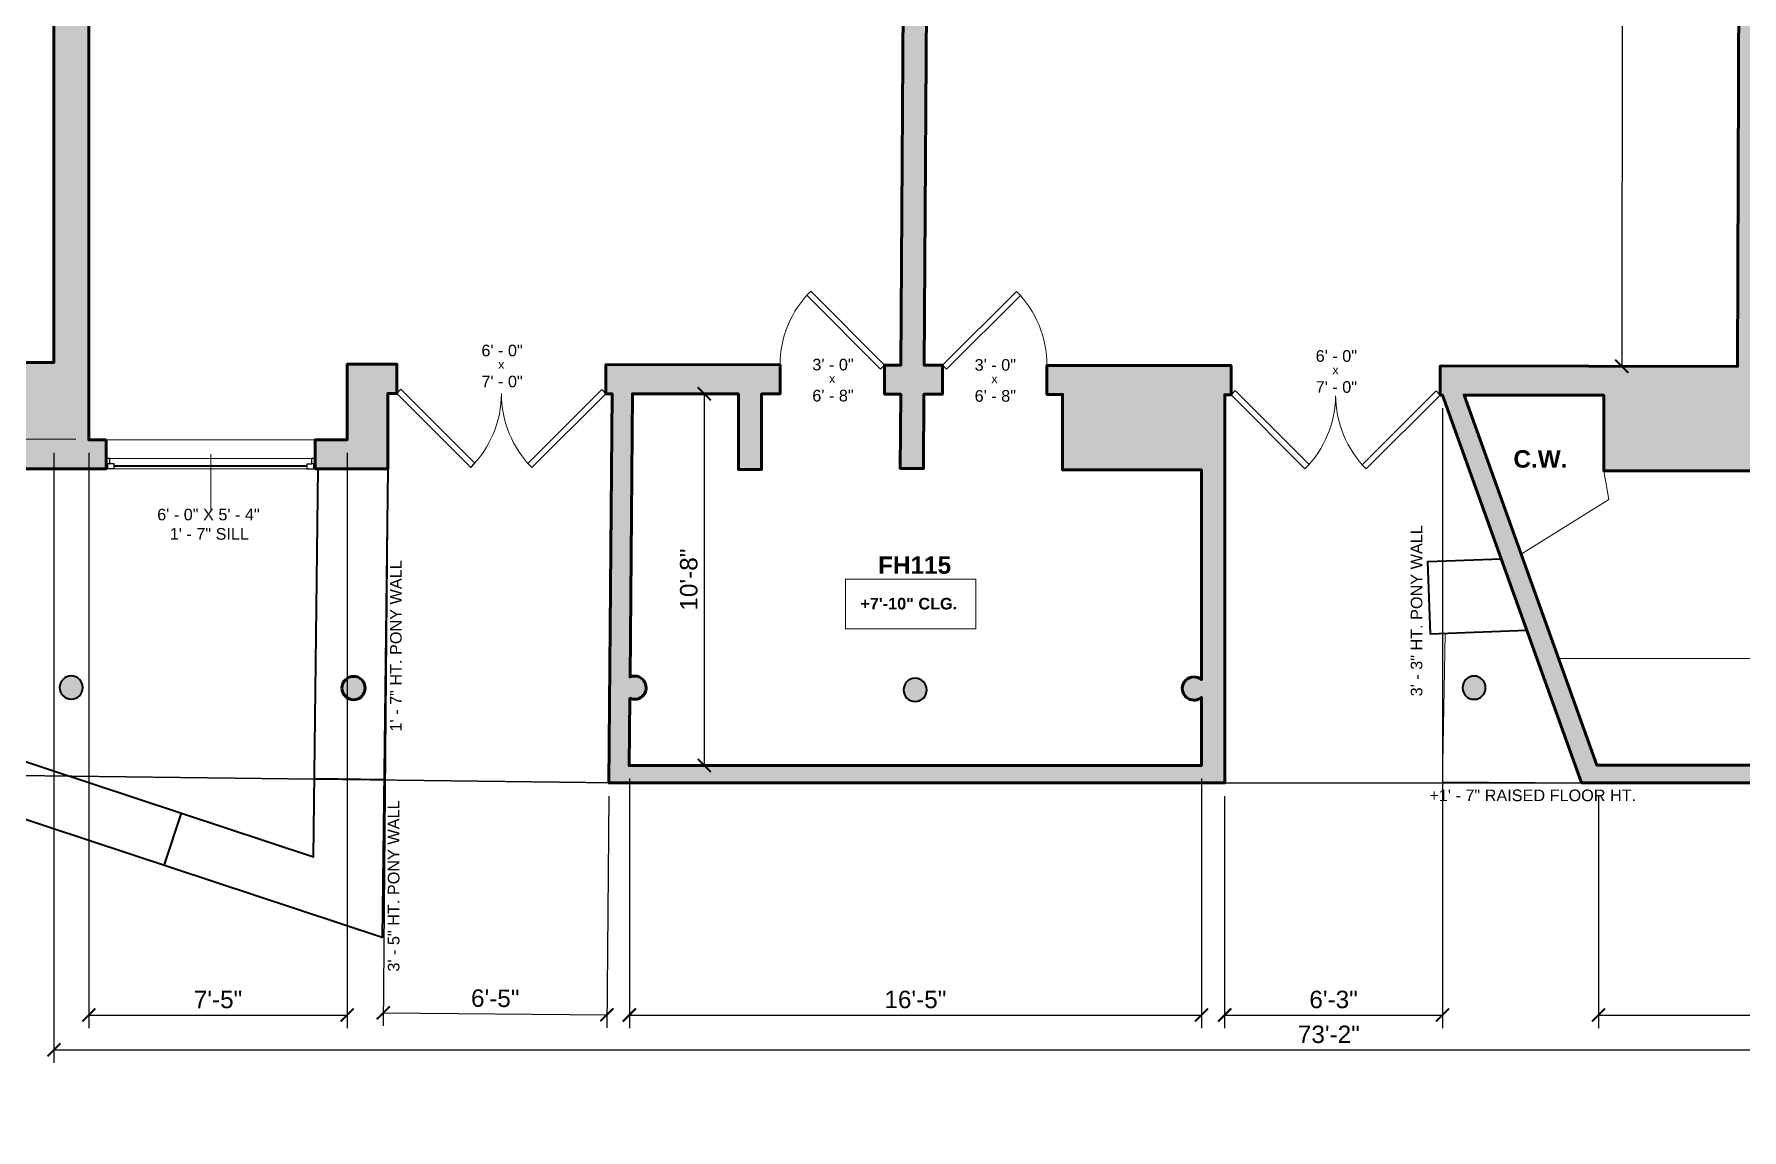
# Model space of a CAD drawing. Header units: inches. Extents: x -2078 to 106214, y -964 to 6385.
# Drawn here: x 83299 to 83887, y 4041 to 4418 of the extents above; entities that cross this region are included whole.
import ezdxf

# ---------------------------------------------------------------- set-up
doc = ezdxf.new("R2010")
doc.units = ezdxf.units.IN
doc.header["$MEASUREMENT"] = 0
doc.linetypes.add('HIDDEN2', pattern=[0.1875, 0.125, -0.0625])
for name, color, linetype, lineweight in [('A-ANNO', 2, 'Continuous', 5), ('A-ANNO-DIMS', 1, 'Continuous', 9), ('A-COLS', 3, 'Continuous', 9), ('A-DETAIL-3', 40, 'Continuous', 15), ('A-DOOR', 1, 'Continuous', 18), ('A-GLAZ', 2, 'Continuous', 30), ('A-HIDDEN', 2, 'HIDDEN2', 18), ('A-WALL', 3, 'Continuous', 40), ('A-WINDOWS', 2, 'Continuous', 18)]:
    doc.layers.add(name, color=color, linetype=linetype, lineweight=lineweight)
doc.layers.add('A-HATCH', color=9, linetype='Continuous')
doc.styles.add('Arial_1', font='arial.ttf', dxfattribs={"height": 0.0625})
doc.styles.add('Arial_2', font='arial.ttf', dxfattribs={"height": 3})
doc.styles.add('Arial_B', font='arialbd.ttf', dxfattribs={"height": 4.5})
doc.styles.add('Arial_B_1', font='arialbd.ttf', dxfattribs={"height": 3})
doc.styles.add('JC', font='arial.ttf', dxfattribs={"height": 0.125})
doc.dimstyles.new('JC-DIMS', dxfattribs={"dimtxt": 0.125, "dimasz": 0.09375, "dimexe": 0.09375, "dimexo": 0.09375, "dimgap": 0.046875, "dimtad": 1, "dimdec": 1, "dimzin": 0, "dimdsep": 46, "dimlunit": 4, "dimtxsty": 'JC', "dimblk": 'ARCHTICK', "dimcen": 0.09, "dimclrd": 1, "dimclre": 1, "dimclrt": 256, "dimadec": 0, "dimazin": 0, "dimtfac": 1, "dimtdec": 1, "dimtofl": 0, "dimtmove": 1, "dimatfit": 3, "dimfxl": 1, "dimtolj": 1, "dimtzin": 0, "dimarcsym": 0})

# ---------------------------------------------------------------- blocks, each defined once
blk = doc.blocks.new('JC_FIXED WINDOW - MUNTIN - FIXED WINDOW-1516772-2ND FLOOR EXISTING MAIN FLOOR PLAN _FELDMAN HALL_')
at = {"layer": 'A-GLAZ'}
for p, q in [((-36, 5), (-36, -5)), ((-33.25, 5), (-36, 5)), ((-36, 1.5), (-34.75, 1.5)), ((-35.5, 5), (-35.5, 3.25)), ((-35.5, 3.25), (-34.75, 3.25)), ((-33.25, 3.25), (-34.75, 3.25)), ((-34.75, 3.25), (-34.75, 1.5)), ((-33.25, 5), (-33.25, 3.25)), ((33.25, 5), (36, 5)), ((33.25, 5), (33.25, 3.25)), ((33.25, 3.25), (35.5, 3.25)), ((34.75, 3.25), (34.75, 1.5)), ((34.75, 1.5), (36, 1.5)), ((35.5, 5), (35.5, 3.25)), ((36, 5), (36, -5))]:
    blk.add_line(p, q, dxfattribs=at)
at = {"layer": 'A-GLAZ', "lineweight": 9}
for p, q in [((34.75, 1.5), (-34.75, 1.5)), ((33.25, 5), (-33.25, 5))]:
    blk.add_line(p, q, dxfattribs=at)
at = {"layer": 'A-GLAZ', "lineweight": 40}
blk.add_line((-33.25, 4.12), (33.25, 4.12), dxfattribs=at)
at = {"layer": 'A-WINDOWS'}
for p, q in [((36, 5), (-36, 5)), ((-36, -5), (36, -5))]:
    blk.add_line(p, q, dxfattribs=at)
blk = doc.blocks.new('JC_DOUBLE DOOR - DOUBLE DOOR-1517206-2ND FLOOR EXISTING MAIN FLOOR PLAN _FELDMAN HALL_')
at = {"layer": 'A-DOOR', "lineweight": 30}
for p, q in [((-36, 5), (-10.54, 30.46)), ((-10.54, 30.46), (-9.13, 29.04)), ((10.54, 30.46), (9.13, 29.04)), ((36, 5), (10.54, 30.46)), ((-9.13, 29.04), (-34.59, 3.59)), ((9.13, 29.04), (34.59, 3.59)), ((-34.59, 3.59), (-36, 5)), ((34.59, 3.59), (36, 5))]:
    blk.add_line(p, q, dxfattribs=at)
at = {"layer": 'A-DOOR', "lineweight": 9}
for centre, start, end in [((-36, 5), 0, 45), ((36, 5), 135, 180)]:
    blk.add_arc(centre, 36, start, end, dxfattribs=at)
blk = doc.blocks.new('JC_SINGLE DOOR-NO TRIM - SINGLE DOOR-1517317-2ND FLOOR EXISTING MAIN FLOOR PLAN _FELDMAN HALL_')
at = {"layer": 'A-DOOR', "lineweight": 30}
for p, q in [((-7.46, 30.46), (-8.87, 29.04)), ((18, 5), (-7.46, 30.46)), ((-8.87, 29.04), (16.59, 3.59)), ((16.59, 3.59), (18, 5))]:
    blk.add_line(p, q, dxfattribs=at)
at = {"layer": 'A-DOOR', "lineweight": 9}
blk.add_arc((18, 5), 36, 135, 180, dxfattribs=at)
blk = doc.blocks.new('JC_SINGLE DOOR-NO TRIM - SINGLE DOOR-1519587-2ND FLOOR EXISTING MAIN FLOOR PLAN _FELDMAN HALL_')
at = {"layer": 'A-DOOR', "lineweight": 30}
for p, q in [((-8.87, -29.04), (16.59, -3.59)), ((18, -5), (-7.46, -30.46)), ((16.59, -3.59), (18, -5)), ((-7.46, -30.46), (-8.87, -29.04))]:
    blk.add_line(p, q, dxfattribs=at)
at = {"layer": 'A-DOOR', "lineweight": 9}
blk.add_arc((18, -5), 36, 180, 225, dxfattribs=at)
blk = doc.blocks.new('JC_COLUMN ROUND - COLUMN - ROUND-1551149-2ND FLOOR EXISTING MAIN FLOOR PLAN _FELDMAN HALL_')
at = {"layer": 'A-HATCH'}
blk.add_hatch(color=256, dxfattribs=at).paths.add_polyline_path([(-0.69, -3.94), (0.69, -3.94), (2, -3.46), (3.06, -2.57), (3.76, -1.37), (4, 0), (3.8, 1.24), (3.24, 2.35), (2.35, 3.24), (1.24, 3.8), (0, 4), (-1.24, 3.8), (-2.35, 3.24), (-3.24, 2.35), (-3.8, 1.24), (-4, 0), (-3.76, -1.37), (-3.06, -2.57), (-2, -3.46)])
at = {"layer": 'A-COLS', "lineweight": 40}
for start, end in [(90, 180), (180, 360), (360, 90)]:
    blk.add_arc((0, 0), 4, start, end, dxfattribs=at)
blk = doc.blocks.new('_ArchTick')
at = {"color": 0, "linetype": 'ByBlock', "const_width": 0.15}
blk.add_lwpolyline([(-0.5, -0.5), (0.5, 0.5)], dxfattribs=at)
blk = doc.blocks.new('*D3026')
at = {"layer": 'A-ANNO-DIMS', "color": 1, "lineweight": -2, "transparency": 16777216}
for p, q in [((83313.41, 4669.29), (83240.15, 4669.65)), ((83242.69, 4278.64), (83244.65, 4669.63)), ((83313.41, 4278.28), (83238.19, 4278.66))]:
    blk.add_line(p, q, dxfattribs=at)
at = {"layer": 'Defpoints', "color": 0, "transparency": 16777216}
for p in [(83244.65, 4669.63), (83317.91, 4669.26), (83317.91, 4278.26)]:
    blk.add_point(p, dxfattribs=at)
at = {"layer": 'A-ANNO-DIMS', "color": 1, "lineweight": -2, "transparency": 16777216, "xscale": 4.5, "yscale": 4.5, "zscale": 4.5}
for p, rotation in [((83244.65, 4669.63), 89.71228647023338), ((83242.69, 4278.64), 269.7122864702334)]:
    blk.add_blockref('_ArchTick', p, dxfattribs=dict(at, rotation=rotation))
at = {"layer": 'A-ANNO-DIMS', "color": 2, "transparency": 16777216, "insert": (83238.35, 4474.16), "char_height": 6, "width": 0.4874, "attachment_point": 5, "rotation": 89.71229, "style": 'JC'}
blk.add_mtext('\\A1;32\'-7"', dxfattribs=at)
blk = doc.blocks.new('*D3038')
at = {"layer": 'A-ANNO-DIMS', "color": 1, "lineweight": -2, "transparency": 16777216}
for p, q in [((83504.04, 4161.59), (83504.04, 4075.69)), ((83701.04, 4161.59), (83701.04, 4075.69)), ((83504.04, 4080.19), (83701.04, 4080.19))]:
    blk.add_line(p, q, dxfattribs=at)
at = {"layer": 'Defpoints', "color": 0, "transparency": 16777216}
for p in [(83504.04, 4166.09), (83701.04, 4166.09), (83701.04, 4080.19)]:
    blk.add_point(p, dxfattribs=at)
at = {"layer": 'A-ANNO-DIMS', "color": 1, "lineweight": -2, "transparency": 16777216, "xscale": 4.5, "yscale": 4.5, "zscale": 4.5, "rotation": 180}
blk.add_blockref('_ArchTick', (83504.04, 4080.19), dxfattribs=at)
at = {"layer": 'A-ANNO-DIMS', "color": 1, "lineweight": -2, "transparency": 16777216, "xscale": 4.5, "yscale": 4.5, "zscale": 4.5}
blk.add_blockref('_ArchTick', (83701.04, 4080.19), dxfattribs=at)
at = {"layer": 'A-ANNO-DIMS', "color": 2, "transparency": 16777216, "insert": (83602.54, 4085.51), "char_height": 6, "width": 0.4874, "attachment_point": 5, "style": 'JC'}
blk.add_mtext('\\A1;16\'-5"', dxfattribs=at)
blk = doc.blocks.new('*D3052')
at = {"layer": 'A-ANNO-DIMS', "color": 1, "lineweight": -2, "transparency": 16777216}
for p, q in [((84069.78, 4161.65), (84069.78, 4075.69)), ((83837.78, 4155.65), (83837.78, 4075.69)), ((83837.78, 4080.19), (84069.78, 4080.19))]:
    blk.add_line(p, q, dxfattribs=at)
at = {"layer": 'Defpoints', "color": 0, "transparency": 16777216}
for p in [(84069.78, 4166.15), (83837.78, 4160.15), (84069.78, 4080.19)]:
    blk.add_point(p, dxfattribs=at)
at = {"layer": 'A-ANNO-DIMS', "color": 1, "lineweight": -2, "transparency": 16777216, "xscale": 4.5, "yscale": 4.5, "zscale": 4.5, "rotation": 180}
blk.add_blockref('_ArchTick', (83837.78, 4080.19), dxfattribs=at)
at = {"layer": 'A-ANNO-DIMS', "color": 1, "lineweight": -2, "transparency": 16777216, "xscale": 4.5, "yscale": 4.5, "zscale": 4.5}
blk.add_blockref('_ArchTick', (84069.78, 4080.19), dxfattribs=at)
at = {"layer": 'A-ANNO-DIMS', "color": 2, "transparency": 16777216, "insert": (83953.78, 4085.51), "char_height": 6, "width": 0.4874, "attachment_point": 5, "style": 'JC'}
blk.add_mtext('\\A1;19\'-4"', dxfattribs=at)
blk = doc.blocks.new('*D3054')
at = {"layer": 'A-ANNO-DIMS', "color": 1, "lineweight": -2, "transparency": 16777216}
for p, q in [((83317.91, 4273.76), (83317.91, 4075.69)), ((83406.91, 4273.76), (83406.91, 4075.69)), ((83317.91, 4080.19), (83406.91, 4080.19))]:
    blk.add_line(p, q, dxfattribs=at)
at = {"layer": 'Defpoints', "color": 0, "transparency": 16777216}
for p in [(83317.91, 4278.26), (83406.91, 4278.26), (83406.91, 4080.19)]:
    blk.add_point(p, dxfattribs=at)
at = {"layer": 'A-ANNO-DIMS', "color": 1, "lineweight": -2, "transparency": 16777216, "xscale": 4.5, "yscale": 4.5, "zscale": 4.5, "rotation": 180}
blk.add_blockref('_ArchTick', (83317.91, 4080.19), dxfattribs=at)
at = {"layer": 'A-ANNO-DIMS', "color": 1, "lineweight": -2, "transparency": 16777216, "xscale": 4.5, "yscale": 4.5, "zscale": 4.5}
blk.add_blockref('_ArchTick', (83406.91, 4080.19), dxfattribs=at)
at = {"layer": 'A-ANNO-DIMS', "color": 2, "transparency": 16777216, "insert": (83362.41, 4085.5), "char_height": 6, "width": 0.4008, "attachment_point": 5, "style": 'JC'}
blk.add_mtext('\\A1;7\'-5"', dxfattribs=at)
blk = doc.blocks.new('*D3056')
at = {"layer": 'A-ANNO-DIMS', "color": 1, "lineweight": -2, "transparency": 16777216}
for p, q in [((83420.86, 4263.76), (83419.27, 4076.43)), ((83496.95, 4155.59), (83496.27, 4075.78)), ((83419.31, 4080.93), (83496.31, 4080.28))]:
    blk.add_line(p, q, dxfattribs=at)
at = {"layer": 'Defpoints', "color": 0, "transparency": 16777216}
for p in [(83420.9, 4268.26), (83496.99, 4160.09), (83496.31, 4080.28)]:
    blk.add_point(p, dxfattribs=at)
at = {"layer": 'A-ANNO-DIMS', "color": 1, "lineweight": -2, "transparency": 16777216, "xscale": 4.5, "yscale": 4.5, "zscale": 4.5}
for p, rotation in [((83419.31, 4080.93), 179.5138880340495), ((83496.31, 4080.28), 359.5138880340495)]:
    blk.add_blockref('_ArchTick', p, dxfattribs=dict(at, rotation=rotation))
at = {"layer": 'A-ANNO-DIMS', "color": 2, "transparency": 16777216, "insert": (83457.86, 4085.92), "char_height": 6, "width": 0.4008, "attachment_point": 5, "rotation": 359.51389, "style": 'JC'}
blk.add_mtext('\\A1;6\'-5"', dxfattribs=at)
blk = doc.blocks.new('*D3058')
at = {"layer": 'A-ANNO-DIMS', "color": 1, "lineweight": -2, "transparency": 16777216}
for p, q in [((83784.04, 4289.14), (83784.04, 4075.69)), ((83709.04, 4155.59), (83709.04, 4075.69)), ((83709.04, 4080.19), (83784.04, 4080.19))]:
    blk.add_line(p, q, dxfattribs=at)
at = {"layer": 'Defpoints', "color": 0, "transparency": 16777216}
for p in [(83784.04, 4293.64), (83709.04, 4160.09), (83784.04, 4080.19)]:
    blk.add_point(p, dxfattribs=at)
at = {"layer": 'A-ANNO-DIMS', "color": 1, "lineweight": -2, "transparency": 16777216, "xscale": 4.5, "yscale": 4.5, "zscale": 4.5, "rotation": 180}
blk.add_blockref('_ArchTick', (83709.04, 4080.19), dxfattribs=at)
at = {"layer": 'A-ANNO-DIMS', "color": 1, "lineweight": -2, "transparency": 16777216, "xscale": 4.5, "yscale": 4.5, "zscale": 4.5}
blk.add_blockref('_ArchTick', (83784.04, 4080.19), dxfattribs=at)
at = {"layer": 'A-ANNO-DIMS', "color": 2, "transparency": 16777216, "insert": (83746.54, 4085.51), "char_height": 6, "width": 0.4008, "attachment_point": 5, "style": 'JC'}
blk.add_mtext('\\A1;6\'-3"', dxfattribs=at)
blk = doc.blocks.new('JC- existing door Tag_quad - JC- existing door Tag_quad-839775-2ND FLOOR EXISTING MAIN FLOOR PLAN _FELDMAN HALL_')
at = {"layer": 'A-ANNO', "insert": (-0.023, 0.038), "char_height": 0.0625, "width": 0.0505, "attachment_point": 1, "style": 'Arial_2', "bg_fill": 3, "box_fill_scale": 1.25, "bg_fill_color": 256, "bg_fill_true_color": 13158600, "bg_fill_transparency": 0}
blk.add_mtext('x', dxfattribs=at)
blk = doc.blocks.new('*D3066')
at = {"layer": 'A-ANNO-DIMS', "color": 1, "lineweight": -2, "transparency": 16777216}
for p, q in [((83882.33, 4666.48), (83841.86, 4666.54)), ((83846.36, 4666.54), (83845.77, 4303.54)), ((83845.52, 4303.54), (83841.27, 4303.54))]:
    blk.add_line(p, q, dxfattribs=at)
at = {"layer": 'Defpoints', "color": 0, "transparency": 16777216}
for p in [(83886.83, 4666.47), (83845.77, 4303.54), (83850.02, 4303.53)]:
    blk.add_point(p, dxfattribs=at)
at = {"layer": 'A-ANNO-DIMS', "color": 1, "lineweight": -2, "transparency": 16777216, "xscale": 4.5, "yscale": 4.5, "zscale": 4.5}
for p, rotation in [((83846.36, 4666.54), 89.90707927102393), ((83845.77, 4303.54), 269.9070792710239)]:
    blk.add_blockref('_ArchTick', p, dxfattribs=dict(at, rotation=rotation))
at = {"layer": 'A-ANNO-DIMS', "color": 2, "transparency": 16777216, "insert": (83840.75, 4485.04), "char_height": 6, "width": 0.4874, "attachment_point": 5, "rotation": 89.90708, "style": 'JC'}
blk.add_mtext('\\A1;30\'-3"', dxfattribs=at)
blk = doc.blocks.new('*D3018')
at = {"layer": 'A-ANNO-DIMS', "color": 1, "lineweight": -2, "transparency": 16777216}
for p, q in [((83509.62, 4294.09), (83534.35, 4294.09)), ((83529.85, 4294.09), (83529.85, 4166.09)), ((83529.59, 4166.09), (83525.35, 4166.09))]:
    blk.add_line(p, q, dxfattribs=at)
at = {"layer": 'Defpoints', "color": 0, "transparency": 16777216}
for p in [(83505.12, 4294.09), (83529.85, 4166.09), (83534.09, 4166.09)]:
    blk.add_point(p, dxfattribs=at)
at = {"layer": 'A-ANNO-DIMS', "color": 1, "lineweight": -2, "transparency": 16777216, "xscale": 4.5, "yscale": 4.5, "zscale": 4.5}
for p, rotation in [((83529.85, 4294.09), 90), ((83529.85, 4166.09), 270)]:
    blk.add_blockref('_ArchTick', p, dxfattribs=dict(at, rotation=rotation))
at = {"layer": 'A-ANNO-DIMS', "color": 2, "transparency": 16777216, "insert": (83524.53, 4230.09), "char_height": 6, "width": 0.4874, "attachment_point": 5, "rotation": 90, "style": 'JC'}
blk.add_mtext('\\A1;10\'-8"', dxfattribs=at)
blk = doc.blocks.new('*D3020')
at = {"layer": 'A-ANNO-DIMS', "color": 1, "lineweight": -2, "transparency": 16777216}
for p, q in [((83305.91, 4273.76), (83305.91, 4063.69)), ((84183.91, 4159.92), (84183.91, 4063.69)), ((83305.91, 4068.19), (84183.91, 4068.19))]:
    blk.add_line(p, q, dxfattribs=at)
at = {"layer": 'Defpoints', "color": 0, "transparency": 16777216}
for p in [(83305.91, 4278.26), (84183.91, 4164.42), (84183.91, 4068.19)]:
    blk.add_point(p, dxfattribs=at)
at = {"layer": 'A-ANNO-DIMS', "color": 1, "lineweight": -2, "transparency": 16777216, "xscale": 4.5, "yscale": 4.5, "zscale": 4.5, "rotation": 180}
blk.add_blockref('_ArchTick', (83305.91, 4068.19), dxfattribs=at)
at = {"layer": 'A-ANNO-DIMS', "color": 1, "lineweight": -2, "transparency": 16777216, "xscale": 4.5, "yscale": 4.5, "zscale": 4.5}
blk.add_blockref('_ArchTick', (84183.91, 4068.19), dxfattribs=at)
at = {"layer": 'A-ANNO-DIMS', "color": 2, "transparency": 16777216, "insert": (83744.91, 4073.51), "char_height": 6, "width": 0.4874, "attachment_point": 5, "style": 'JC'}
blk.add_mtext('\\A1;73\'-2"', dxfattribs=at)

msp = doc.modelspace()

# ---------------------------------------------------------------- hatches: boundary and pattern name
at = {"layer": 'A-HATCH'}
h = msp.add_hatch(color=256, dxfattribs=at)
h.dxf.hatch_style = 1
h.paths.add_polyline_path([(83317.909, 4669.263), (83319.578, 4669.254), (83319.608, 4675.254), (83305.909, 4675.323), (83305.909, 4635.373), (83317.909, 4635.373)])
h.paths.add_polyline_path([(83417.609, 4674.762), (83404.607, 4674.827), (83404.607, 4668.827), (83417.579, 4668.762)])
h.paths.add_polyline_path([(83514.638, 4674.275), (83501.608, 4674.34), (83501.578, 4668.34), (83514.608, 4668.275)])
h.paths.add_polyline_path([(83317.909, 4557.623), (83330.909, 4557.623), (83330.909, 4566.623), (83317.909, 4566.623), (83317.909, 4569.373), (83305.909, 4569.373), (83305.909, 4304.873), (83250.385, 4304.873), (83256.184, 4268.258), (83323.909, 4268.258), (83323.909, 4278.258), (83317.909, 4278.258)])
h.paths.add_polyline_path([(83420.909, 4294.225), (83423.985, 4294.22), (83424.001, 4304.22), (83406.909, 4304.248), (83406.909, 4278.258), (83395.909, 4278.258), (83395.909, 4268.258), (83420.909, 4268.258)])
h.paths.add_polyline_path([(83555.94, 4304.006), (83496.001, 4304.103), (83495.985, 4294.103), (83498.124, 4294.1), (83496.987, 4160.088), (83709.044, 4160.088), (83709.044, 4293.758), (83711.263, 4293.754), (83711.279, 4303.754), (83647.84, 4303.857), (83647.824, 4293.857), (83653.23, 4293.848), (83653.23, 4267.848), (83701.044, 4267.848), (83701.044, 4195.654, 0.1778191), (83698.456, 4196.605, 0.4142136), (83694.456, 4192.605, 0.6391061), (83701.044, 4189.556), (83701.044, 4166.088), (83504.038, 4166.088), (83504.234, 4189.22, 0.5421151), (83509.852, 4192.879, 0.4142136), (83505.852, 4196.879, 0.1001611), (83504.297, 4196.564), (83505.124, 4294.088), (83541.575, 4294.029), (83541.575, 4268.028), (83549.575, 4268.028), (83549.575, 4294.016), (83555.924, 4294.006)])
h.paths.add_polyline_path([(83607.265, 4568.379), (83607.96, 4568.379), (83607.96, 4572.379), (83607.291, 4572.379), (83607.908, 4667.806), (83607.927, 4667.806), (83607.957, 4673.806), (83599.637, 4673.848), (83599.607, 4667.848), (83599.908, 4667.846), (83599.291, 4572.379), (83598.726, 4572.379), (83598.726, 4568.379), (83599.265, 4568.379), (83597.555, 4303.939), (83591.94, 4303.948), (83591.924, 4293.948), (83597.49, 4293.939), (83597.325, 4268.385), (83605.324, 4268.334), (83605.49, 4293.926), (83611.824, 4293.915), (83611.84, 4303.915), (83605.555, 4303.926)])
h.paths.add_polyline_path([(83901.183, 4303.446), (83894.686, 4303.457), (83895.568, 4566.01), (83896.331, 4566.01), (83896.331, 4570.01), (83895.581, 4570.01), (83895.905, 4666.36), (83896.711, 4666.356), (83896.741, 4672.356), (83886.862, 4672.406), (83886.832, 4666.406), (83886.905, 4666.405), (83886.581, 4570.01), (83885.831, 4570.01), (83885.831, 4566.01), (83886.568, 4566.01), (83885.686, 4303.471), (83783.279, 4303.637), (83783.262, 4293.637), (83784.044, 4293.636), (83831.936, 4160.152), (84075.781, 4160.152), (84075.781, 4185.152), (84087.781, 4185.152), (84087.781, 4290.652), (84089.781, 4290.652), (84089.781, 4296.652), (84081.781, 4296.652), (84081.781, 4303.153), (83937.182, 4303.388), (83937.166, 4293.388), (83943.218, 4293.378), (83943.218, 4267.378), (84015.218, 4267.378), (84015.218, 4293.261), (84081.781, 4293.153), (84081.781, 4199.152), (84069.781, 4199.152), (84069.781, 4166.152), (83837.22, 4166.152), (83791.485, 4293.624), (83839.565, 4293.546), (83839.565, 4267.547), (83894.565, 4267.547), (83894.652, 4293.457), (83901.166, 4293.446)])
h.paths.add_polyline_path([(83705.709, 4673.315), (83692.926, 4673.379), (83692.926, 4667.379), (83705.679, 4667.315)])
h.paths.add_polyline_path([(83801.863, 4672.832), (83789.678, 4672.894), (83789.678, 4666.894), (83801.833, 4666.832)])
h.paths.add_polyline_path([(83994.77, 4671.864), (83981.74, 4671.929), (83981.71, 4665.929), (83994.74, 4665.864)], flags=17)
h.paths.add_polyline_path([(84091.772, 4671.377), (84078.769, 4671.442), (84078.739, 4665.442), (84091.741, 4665.377)])
h.paths.add_polyline_path([(84185.95, 4670.904), (84176.77, 4670.95), (84176.74, 4664.95), (84177.872, 4664.944), (84176.541, 4563.531), (84159.511, 4563.531), (84159.511, 4553.531), (84176.511, 4553.531), (84176.318, 4485.83), (84184.319, 4485.83), (84184.5, 4549.727), (84203.469, 4547.939), (84203.938, 4552.917), (84184.514, 4554.748), (84185.47, 4634.279, -0.0323708), (84283.309, 4626.723), (84270.217, 4546.669), (84239.779, 4549.538), (84239.31, 4544.56), (84279.387, 4540.783), (84284.836, 4574.567), (84286.934, 4583.319), (84278.747, 4585.209), (84287.696, 4642.256, 0.0006455), (84285.717, 4642.542, 0.0324148), (84185.68, 4650.278)])
h.paths.add_polyline_path([(84378.435, 4561.126), (84376.401, 4561.878), (84374.288, 4553.064), (84375.313, 4552.685)])
h.paths.add_polyline_path([(84468.874, 4527.226, 0.0021201), (84464.686, 4529.111), (84461.556, 4520.653, -0.0014875), (84464.447, 4519.352)])
h.paths.add_polyline_path([(84553.026, 4479.187), (84549.925, 4481.548, 0.0004797), (84549.066, 4482.134), (84544.638, 4474.26), (84544.658, 4474.247), (84547.574, 4472.026)])
h.paths.add_polyline_path([(84631.374, 4418.784), (84628.511, 4421.707), (84626.221, 4423.451), (84620.769, 4416.29), (84625.302, 4412.838)])
h.paths.add_polyline_path([(84695.742, 4353.051), (84690.026, 4347.454), (84698.1, 4339.209), (84477.468, 4156.587), (84481.855, 4151.286), (84488.296, 4156.564), (84488.979, 4155.73), (84682.518, 4315.927), (84803.349, 4169.947), (84811.052, 4176.323), (84690.222, 4322.303), (84709.901, 4338.592)])
h.paths.add_polyline_path([(84866.793, 4093.298), (84874.534, 4099.629), (84868.439, 4106.992), (84860.736, 4100.616), (84861.692, 4099.46), (84801.22, 4049.406), (84806.321, 4043.244)])
h.paths.add_polyline_path([(84775.508, 4017.738), (84770.407, 4023.901), (84740.171, 3998.874), (84745.272, 3992.711)], flags=17)
h.paths.add_polyline_path([(84928.732, 4034.15), (84921.029, 4027.774), (84928.521, 4018.722), (84936.224, 4025.099)])
h.paths.add_polyline_path([(84990.423, 3959.62), (84982.719, 3953.243), (84990.28, 3944.11), (84997.983, 3950.486)])
h.paths.add_polyline_path([(85058.78, 3877.035), (85052.182, 3885.007), (85044.478, 3878.63), (85044.692, 3878.372), (84906.807, 3764.544), (84913.173, 3756.832)])
h.paths.add_polyline_path([(84851.164, 3718.608), (84848.814, 3716.669), (84847.586, 3718.168), (84840.625, 3712.463), (84841.874, 3710.939), (84787.928, 3666.405), (84810.846, 3638.643), (84874.082, 3690.846)])
h.paths.add_polyline_path([(84672.171, 3932.204), (84705.214, 3959.555), (84700.113, 3965.717), (84667.1, 3938.392), (84553.109, 4077.48), (84546.148, 4071.775), (84547.416, 4070.229), (84521.119, 4048.677), (84718.689, 3807.607), (84744.36, 3829.922), (84794.986, 3768.15), (84801.947, 3773.855), (84737.45, 3852.552), (84732.809, 3848.749), (84738.792, 3841.45), (84736.471, 3839.548), (84737.385, 3838.433), (84723.794, 3826.619), (84685.507, 3873.336), (84699.429, 3884.746), (84700.974, 3882.86), (84703.295, 3884.762), (84709.99, 3876.593), (84714.631, 3880.396)])
h.paths.add_polyline_path([(84464.372, 4145.747), (84462.639, 4144.313), (84466.465, 4139.69), (84468.198, 4141.125)])
h.paths.add_polyline_path([(84462.408, 4144.592), (84461.045, 4146.238), (84456.423, 4142.413), (84457.786, 4140.766), (84460.867, 4143.316), (84460.861, 4143.324)])
h.paths.add_polyline_path([(84733.751, 3697.236), (84713.459, 3722.295), (84709.367, 3718.981), (84686.012, 3747.822), (84677.414, 3740.486), (84670.613, 3748.716), (84667.77, 3746.367), (84688.155, 3721.7), (84686.903, 3720.665), (84666.518, 3745.332), (84663.675, 3742.983), (84688.08, 3713.452), (84647.445, 3679.318), (84592.14, 3746.135), (84633.098, 3779.983), (84642.653, 3768.42), (84649.591, 3774.154), (84650.541, 3773.004), (84655.937, 3777.463), (84654.987, 3778.613), (84661.94, 3784.359), (84648.562, 3800.546), (84582.76, 3746.167), (84567.947, 3764.091), (84560.238, 3757.721), (84575.051, 3739.796), (84567.211, 3733.317), (84653.506, 3629.494)])
h.paths.add_polyline_path([(84353.394, 4008.483), (84443.906, 3898.734), (84451.621, 3905.097), (84343.513, 4036.181), (84255.375, 3925.738), (84274.915, 3910.144)])
h.paths.add_polyline_path([(84394.684, 4226.411), (84390.892, 4228.219), (84388.31, 4222.803), (84390.906, 4221.565), (84393.297, 4218.677), (84397.919, 4222.502)])
h.paths.add_polyline_path([(84378.255, 4234.244), (84376.696, 4234.987), (84374.113, 4229.571), (84375.673, 4228.828)])
h.paths.add_polyline_path([(84311.704, 4265.972), (84310.104, 4266.735), (84307.522, 4261.319), (84309.122, 4260.556)])
h.paths.add_polyline_path([(84297.466, 4272.76), (84293.29, 4274.751), (84287.671, 4274.666), (84287.762, 4268.667), (84291.976, 4268.73), (84294.884, 4267.344)])
h.paths.add_polyline_path([(84183.978, 4365.83), (84175.978, 4365.83), (84175.781, 4296.652), (84161.781, 4296.652), (84161.781, 4290.652), (84162.781, 4290.652), (84162.781, 4257.107), (84183.781, 4257.107), (84183.781, 4267.095), (84185.773, 4267.125), (84185.683, 4273.124), (84183.781, 4273.095), (84183.781, 4296.652)])
h.paths.add_polyline_path([(84183.781, 4200.285, 0.1142872), (84173.443, 4202.011, 0.8276878), (84172.821, 4178.285, 0.1757428), (84183.781, 4179.771)])
for points in [[(83311.181, 4188.97), (83312.57, 4188.97), (83313.876, 4189.445), (83314.94, 4190.338), (83315.635, 4191.541), (83315.876, 4192.909), (83315.68, 4194.145), (83315.112, 4195.261), (83314.227, 4196.145), (83313.112, 4196.714), (83311.876, 4196.909), (83310.64, 4196.714), (83309.525, 4196.145), (83308.64, 4195.261), (83308.072, 4194.145), (83307.876, 4192.909), (83308.117, 4191.541), (83308.812, 4190.338), (83309.876, 4189.445)], [(83408.393, 4188.818), (83409.782, 4188.818), (83411.087, 4189.294), (83412.151, 4190.186), (83412.846, 4191.39), (83413.087, 4192.758), (83412.891, 4193.994), (83412.323, 4195.109), (83411.438, 4195.994), (83410.323, 4196.562), (83409.087, 4196.758), (83407.851, 4196.562), (83406.736, 4195.994), (83405.851, 4195.109), (83405.283, 4193.994), (83405.087, 4192.758), (83405.328, 4191.39), (83406.023, 4190.186), (83407.087, 4189.294)], [(83601.761, 4188.166), (83603.15, 4188.166), (83604.456, 4188.641), (83605.52, 4189.534), (83606.214, 4190.737), (83606.456, 4192.105), (83606.26, 4193.341), (83605.692, 4194.456), (83604.807, 4195.341), (83603.692, 4195.909), (83602.456, 4196.105), (83601.219, 4195.909), (83600.104, 4195.341), (83599.219, 4194.456), (83598.651, 4193.341), (83598.456, 4192.105), (83598.697, 4190.737), (83599.391, 4189.534), (83600.456, 4188.641)]]:
    msp.add_hatch(color=256, dxfattribs=at).paths.add_polyline_path(points)

# ---------------------------------------------------------------- linework, layer by layer
at = {"layer": 'A-ANNO'}
msp.add_line((83359.909, 4273.258), (83359.957, 4254.18), dxfattribs=at)
at = {"layer": 'A-ANNO', "flags": 128}
msp.add_lwpolyline([(83578.478, 4230.267), (83623.389, 4230.267), (83623.389, 4213.199), (83578.478, 4213.199)], close=True, dxfattribs=at)
at = {"layer": 'A-COLS', "lineweight": 40}
for centre, start, end in [((83311.876, 4192.909), 90, 180), ((83311.876, 4192.909), 180, 0), ((83311.876, 4192.909), 0, 90), ((83602.456, 4192.105), 90, 180), ((83602.456, 4192.105), 0, 90), ((83602.456, 4192.105), 180, 0)]:
    msp.add_arc(centre, 4, start, end, dxfattribs=at)
at = {"layer": 'A-DETAIL-3', "lineweight": 9}
for p, q in [((83824.032, 4202.911), (84081.781, 4202.911)), ((83419.587, 4161.422), (83395.589, 4161.717)), ((83845.565, 4160.152), (83837.781, 4160.152))]:
    msp.add_line(p, q, dxfattribs=at)
for points in [[(83839.565, 4267.547), (83841.302, 4257.698), (83811.138, 4238.85)], [(83784.922, 4211.477), (83784.032, 4160.438), (83831.936, 4160.152)]]:
    msp.add_lwpolyline(points, dxfattribs=at)
at = {"layer": 'A-HIDDEN', "lineweight": 30}
for p, q in [((83496.987, 4160.088), (83256.184, 4163.052)), ((83709.044, 4160.088), (83831.936, 4160.152))]:
    msp.add_line(p, q, dxfattribs=at)
at = {"layer": 'A-WALL'}
msp.add_line((83349.686, 4149.708), (83343.724, 4131.668), dxfattribs=at)
at = {"layer": 'A-WALL', "lineweight": 60}
for points in [[(83599.637, 4673.848), (83599.607, 4667.848), (83599.908, 4667.846), (83599.291, 4572.379), (83598.726, 4572.379), (83598.726, 4568.379), (83599.265, 4568.379), (83597.555, 4303.939), (83591.94, 4303.948), (83591.924, 4293.948), (83597.49, 4293.939), (83597.325, 4268.385), (83605.324, 4268.334), (83605.49, 4293.926), (83611.824, 4293.915), (83611.84, 4303.915), (83605.555, 4303.926), (83607.265, 4568.379), (83607.96, 4568.379), (83607.96, 4572.379), (83607.291, 4572.379), (83607.908, 4667.806), (83607.927, 4667.806), (83607.957, 4673.806)], [(83323.909, 4278.258), (83317.909, 4278.258), (83317.909, 4557.623), (83330.909, 4557.623), (83330.909, 4566.623), (83317.909, 4566.623), (83317.909, 4569.373), (83305.909, 4569.373), (83305.909, 4304.873), (83250.385, 4304.873), (83256.184, 4268.258), (83323.909, 4268.258)], [(83395.909, 4268.258), (83420.909, 4268.258), (83420.909, 4294.225), (83423.985, 4294.22), (83424.001, 4304.22), (83406.909, 4304.248), (83406.909, 4278.258), (83395.909, 4278.258)]]:
    msp.add_lwpolyline(points, close=True, dxfattribs=at)
for points in [[(83896.741, 4672.356), (83886.862, 4672.406), (83886.832, 4666.406), (83886.905, 4666.405), (83886.581, 4570.01), (83885.831, 4570.01), (83885.831, 4566.01), (83886.568, 4566.01), (83885.686, 4303.471), (83783.279, 4303.637), (83783.262, 4293.637), (83784.044, 4293.636), (83831.936, 4160.152), (84075.781, 4160.152)], [(84069.781, 4166.152), (83837.22, 4166.152), (83791.485, 4293.624), (83839.565, 4293.546), (83839.565, 4267.547), (83894.565, 4267.547)]]:
    msp.add_lwpolyline(points, dxfattribs=at)
at = {"layer": 'A-WALL'}
for points in [[(83242.533, 4185.116), (83395.256, 4134.65), (83396.9, 4268.258)], [(83420.902, 4268.258), (83418.915, 4106.821), (83245.253, 4164.207)], [(83813.146, 4212.523), (83779.913, 4211.291), (83778.987, 4236.274), (83804.288, 4237.212)]]:
    msp.add_lwpolyline(points, dxfattribs=at)
at = {"layer": 'A-WALL', "lineweight": 60}
msp.add_lwpolyline([(83405.087, 4192.758, 1), (83413.087, 4192.758, 0.4142136), (83409.087, 4196.758, 0.4142136)], format="xyb", close=True, dxfattribs=at)

# ---------------------------------------------------------------- block references
at = {"layer": 'A-COLS'}
msp.add_blockref('JC_COLUMN ROUND - COLUMN - ROUND-1551149-2ND FLOOR EXISTING MAIN FLOOR PLAN _FELDMAN HALL_', (83794.917, 4192.874), dxfattribs=at)
at = {"layer": 'A-DOOR'}
for name, p, rotation in [('JC_SINGLE DOOR-NO TRIM - SINGLE DOOR-1517317-2ND FLOOR EXISTING MAIN FLOOR PLAN _FELDMAN HALL_', (83573.932, 4298.977), 359.9070792723568), ('JC_SINGLE DOOR-NO TRIM - SINGLE DOOR-1519587-2ND FLOOR EXISTING MAIN FLOOR PLAN _FELDMAN HALL_', (83629.832, 4298.886), 179.9070792723568), ('JC_DOUBLE DOOR - DOUBLE DOOR-1517206-2ND FLOOR EXISTING MAIN FLOOR PLAN _FELDMAN HALL_', (83459.993, 4299.162), 179.9070792723568), ('JC_DOUBLE DOOR - DOUBLE DOOR-1517206-2ND FLOOR EXISTING MAIN FLOOR PLAN _FELDMAN HALL_', (83747.271, 4298.696), 179.9070792723568)]:
    msp.add_blockref(name, p, dxfattribs=dict(at, rotation=rotation))
at = {"layer": 'A-WINDOWS', "rotation": 180}
msp.add_blockref('JC_FIXED WINDOW - MUNTIN - FIXED WINDOW-1516772-2ND FLOOR EXISTING MAIN FLOOR PLAN _FELDMAN HALL_', (83359.909, 4273.258), dxfattribs=at)

# ---------------------------------------------------------------- texts
at = {"layer": 'A-ANNO', "attachment_point": 1}
for s, insert, char_height, width, style in [('C.W.', (83808.468, 4274.648), 6, 22.624, 'Arial_B'), ('6\' - 0" X 5\' - 4"', (83341.465, 4254.501), 4, 44.642, 'Arial_1'), ('1\' - 7" SILL', (83345.799, 4247.834), 4, 34.138, 'Arial_1'), ('FH115', (83589.707, 4238.097), 6, 59.388, 'Arial_B'), ('+7\'-10" CLG.', (83583.598, 4223.814), 4, 41.814, 'Arial_B_1'), ('+1\' - 7" RAISED FLOOR HT.', (83779.542, 4157.815), 4, 85.244, 'Arial_1')]:
    msp.add_mtext(s, dxfattribs=dict(at, insert=insert, char_height=char_height, width=width, style=style))
at = {"layer": 'A-ANNO', "char_height": 4, "width": 74.74, "attachment_point": 1, "rotation": 90, "style": 'Arial_1'}
for s, insert in [('3\' - 3" HT. PONY WALL', (83773.116, 4189.895)), ('1\' - 7" HT. PONY WALL', (83421.644, 4177.811)), ('3\' - 5" HT. PONY WALL', (83420.878, 4095.131))]:
    msp.add_mtext(s, dxfattribs=dict(at, insert=insert))

# ---------------------------------------------------------------- dimensions: what is measured, and where the dimension line sits
at = {"layer": 'A-ANNO-DIMS'}
for base, p1, p2, angle, picture, middle in [((83244.649, 4669.63), (83317.909, 4278.258), (83317.909, 4669.263), 89.712286, '*D3026', (83238.352, 4474.16)), ((83845.774, 4303.536), (83886.833, 4666.47), (83850.017, 4303.529), 89.907079, '*D3066', (83840.753, 4485.044)), ((83529.845, 4166.088), (83505.124, 4294.088), (83534.088, 4166.088), 90, '*D3018', (83524.532, 4230.088)), ((83496.31, 4080.281), (83420.902, 4268.258), (83496.987, 4160.088), 359.513888, '*D3056', (83457.856, 4085.921))]:
    dim = msp.add_linear_dim(base=base, p1=p1, p2=p2, angle=angle, dimstyle='JC-DIMS', override={"dimclrt": 2}, dxfattribs=at)
    dim.commit()
    dim.dimension.update_dxf_attribs({"geometry": picture, "text_midpoint": middle})
for base, p1, p2, picture, middle in [((83784.044, 4080.195), (83709.044, 4160.088), (83784.044, 4293.636), '*D3058', (83746.544, 4085.51)), ((84183.909, 4068.195), (83305.909, 4278.258), (84183.909, 4164.421), '*D3020', (83744.909, 4073.51)), ((83406.909, 4080.195), (83317.909, 4278.258), (83406.909, 4278.258), '*D3054', (83362.409, 4085.496)), ((83701.044, 4080.195), (83504.038, 4166.088), (83701.044, 4166.088), '*D3038', (83602.541, 4085.508)), ((84069.781, 4080.195), (83837.781, 4160.152), (84069.781, 4166.152), '*D3052', (83953.781, 4085.508))]:
    dim = msp.add_linear_dim(base=base, p1=p1, p2=p2, dimstyle='JC-DIMS', override={"dimclrt": 2}, dxfattribs=at)
    dim.commit()
    dim.dimension.update_dxf_attribs({"geometry": picture, "text_midpoint": middle})

# ---------------------------------------------------------------- next in the draw order: block references
at = {"layer": 'A-ANNO', "xscale": 48, "yscale": 48, "zscale": 48}
for p in [(83459.993, 4303.847), (83747.271, 4301.951), (83573.932, 4298.977), (83629.832, 4298.886)]:
    msp.add_blockref('JC- existing door Tag_quad - JC- existing door Tag_quad-839775-2ND FLOOR EXISTING MAIN FLOOR PLAN _FELDMAN HALL_', p, dxfattribs=at)

# ---------------------------------------------------------------- next in the draw order: linework, layer by layer
at = {"layer": 'A-WALL', "lineweight": 60}
msp.add_lwpolyline([(83698.456, 4196.605, 0.4142136), (83694.456, 4192.605, 0.6391061), (83701.044, 4189.556), (83701.044, 4166.088), (83504.038, 4166.088), (83504.234, 4189.22, 0.5421151), (83509.852, 4192.879, 0.4142136), (83505.852, 4196.879, 0.1001611), (83504.297, 4196.564), (83505.124, 4294.088), (83541.575, 4294.029), (83541.575, 4268.028), (83549.575, 4268.028), (83549.575, 4294.016), (83555.924, 4294.006), (83555.94, 4304.006), (83496.001, 4304.103), (83495.985, 4294.103), (83498.124, 4294.1), (83496.987, 4160.088), (83709.044, 4160.088), (83709.044, 4293.758), (83711.263, 4293.754), (83711.279, 4303.754), (83647.84, 4303.857), (83647.824, 4293.857), (83653.23, 4293.848), (83653.23, 4267.848), (83701.044, 4267.848), (83701.044, 4195.654, 0.1778191)], format="xyb", close=True, dxfattribs=at)

# ---------------------------------------------------------------- next in the draw order: texts
at = {"layer": 'A-ANNO', "char_height": 4, "width": 17.978, "attachment_point": 1, "style": 'Arial_1', "bg_fill": 3, "box_fill_scale": 1.25, "bg_fill_color": 256, "bg_fill_true_color": 13158600, "bg_fill_transparency": 0}
for s, insert in [('6\' - 0"', (83453.107, 4310.984)), ('6\' - 0"', (83740.385, 4309.088)), ('7\' - 0"', (83453.107, 4300.303)), ('7\' - 0"', (83740.385, 4298.407))]:
    msp.add_mtext(s, dxfattribs=dict(at, insert=insert))

# ---------------------------------------------------------------- next in the draw order: texts
for s, insert in [('3\' - 0"', (83567.046, 4306.114)), ('3\' - 0"', (83622.946, 4306.023)), ('6\' - 8"', (83567.046, 4295.432)), ('6\' - 8"', (83622.946, 4295.342))]:
    msp.add_mtext(s, dxfattribs=dict(at, insert=insert))

doc.saveas('drawing.dxf')
